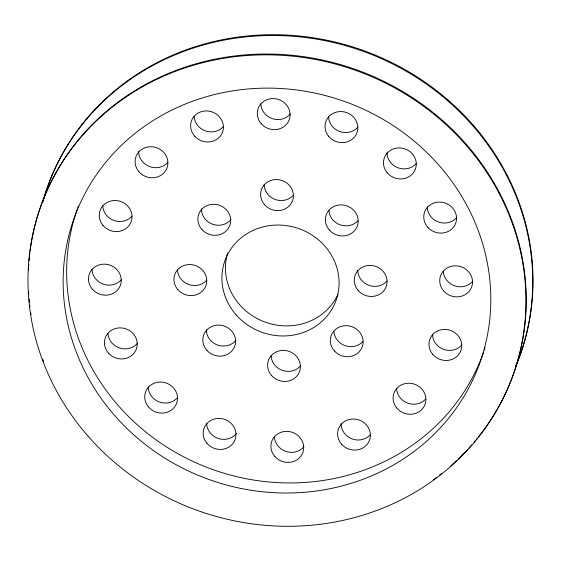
<?xml version="1.0" encoding="UTF-8"?>
<svg xmlns="http://www.w3.org/2000/svg" width="561" height="561" viewBox="0 0 561 561"><rect width="100%" height="100%" fill="white"/><g stroke="black" fill="none" stroke-linecap="round" stroke-linejoin="round"><path stroke-width="0.84" d="M42.973 201.441A250.795 233.818 19.3 0 1 361.431 49.796A250.795 233.818 19.3 0 1 515.356 367.125M42.692 202.248A250.795 233.818 19.3 0 1 360.709 50.448A250.795 233.818 19.3 0 1 515.419 367.132M30.056 251.293A250.795 233.818 19.3 0 1 348.507 67.054A250.795 233.818 19.3 0 1 500.342 403.604M499.935 404.362A250.795 233.818 19.3 0 1 492.495 417.075M492.032 417.805A250.795 233.818 19.3 0 1 478.414 436.886M477.32 438.246A250.795 233.818 19.3 0 1 476.219 439.593M475.111 440.932A250.795 233.818 19.3 0 1 473.989 442.264M471.71 444.908A250.795 233.818 19.3 0 1 468.8 448.162M467.622 449.452A250.795 233.818 19.3 0 1 458.435 458.814M456.528 460.623A250.795 233.818 19.3 0 1 450.28 466.282M441.325 473.701A250.795 233.818 19.3 0 1 439.354 475.237M436.703 477.25A250.795 233.818 19.3 0 1 433.337 479.718M43.604 361.487A250.795 233.818 19.3 0 1 42.713 359.131M31.044 314.679A250.795 233.818 19.3 0 1 30.771 312.94M29.943 306.867A250.795 233.818 19.3 0 1 29.733 305.128M29.453 302.519A250.795 233.818 19.3 0 1 29.116 299.041M28.779 294.679A250.795 233.818 19.3 0 1 28.569 291.194M28.45 270.311A250.795 233.818 19.3 0 1 28.779 264.238M29.046 260.774A250.795 233.818 19.3 0 1 29.845 253.011M337.96 294.301A59.01 55.02 19.3 0 1 264.582 321.902A59.01 55.02 19.3 0 1 227.647 253.025M387.062 280.998A16.521 15.406 19.3 0 1 368.991 285.36A16.521 15.406 19.3 0 1 357.785 270.542M461.766 345.022A16.521 15.406 19.3 0 1 443.688 349.377A16.521 15.406 19.3 0 1 432.489 334.559M472.692 281.222A16.521 15.406 19.3 0 1 454.705 285.851A16.521 15.406 19.3 0 1 443.267 271.187M456.871 217.289A16.521 15.406 19.3 0 1 438.485 222.023A16.521 15.406 19.3 0 1 427.279 206.714M416.122 163.686A16.521 15.406 19.3 0 1 397.959 167.767A16.521 15.406 19.3 0 1 386.999 152.795M357.862 220.838A16.521 15.406 19.3 0 1 340.113 224.835A16.521 15.406 19.3 0 1 328.928 210.508M293.417 195.151A16.521 15.406 19.3 0 1 275.339 199.513A16.521 15.406 19.3 0 1 264.133 184.695M357.827 127.165A16.521 15.406 19.3 0 1 339.749 131.519A16.521 15.406 19.3 0 1 328.55 116.695M290.261 113.988A16.521 15.406 19.3 0 1 272.267 118.616A16.521 15.406 19.3 0 1 260.83 103.953M223.082 126.891A16.521 15.406 19.3 0 1 205.333 130.881A16.521 15.406 19.3 0 1 194.148 116.548M167.739 162.508A16.521 15.406 19.3 0 1 149.584 166.589A16.521 15.406 19.3 0 1 138.623 151.61M230.999 219.491A16.521 15.406 19.3 0 1 212.612 224.232A16.521 15.406 19.3 0 1 201.406 208.923M206.75 280.142A16.521 15.406 19.3 0 1 188.678 284.504A16.521 15.406 19.3 0 1 177.472 269.687M235.943 340.296A16.521 15.406 19.3 0 1 217.549 345.029A16.521 15.406 19.3 0 1 206.343 329.728M300.401 365.989A16.521 15.406 19.3 0 1 282.323 370.351A16.521 15.406 19.3 0 1 271.117 355.534M362.806 341.635A16.521 15.406 19.3 0 1 345.05 345.632A16.521 15.406 19.3 0 1 333.865 331.306M425.743 399.011A16.521 15.406 19.3 0 1 407.581 403.093A16.521 15.406 19.3 0 1 396.62 388.114M370.078 434.992A16.521 15.406 19.3 0 1 351.838 438.8A16.521 15.406 19.3 0 1 341.116 423.674M303.866 446.787A16.521 15.406 19.3 0 1 285.872 451.416A16.521 15.406 19.3 0 1 274.441 436.753M236.588 433.232A16.521 15.406 19.3 0 1 218.39 438.513A16.521 15.406 19.3 0 1 206.7 423.52M177.367 397.833A16.521 15.406 19.3 0 1 159.205 401.914A16.521 15.406 19.3 0 1 148.244 386.936M137.557 343.108A16.521 15.406 19.3 0 1 119.661 348.009A16.521 15.406 19.3 0 1 107.985 333.507M121.428 279.553A16.521 15.406 19.3 0 1 103.441 284.182A16.521 15.406 19.3 0 1 92.004 269.518M132.038 216.125A16.521 15.406 19.3 0 1 113.96 220.48A16.521 15.406 19.3 0 1 102.761 205.663M483.484 352.546A215.389 200.81 19.3 0 1 214.057 469.999A215.389 200.81 19.3 0 1 76.962 210.038M77.516 208.454A215.389 200.81 19.3 0 1 78.379 206.083M485.104 347.771A215.389 200.81 19.3 0 1 484.311 350.162M87.972 436.072A250.795 233.818 19.3 0 0 511.856 378.444A250.795 233.818 19.3 0 0 231.09 57.194A250.795 233.818 19.3 0 0 87.972 436.072M109.711 409.663A215.389 200.81 19.3 0 0 475.987 372.806A215.389 200.81 19.3 0 0 245.22 89.234A215.389 200.81 19.3 0 0 109.711 409.663M236.027 314.735A59.01 55.02 19.3 0 0 335.766 301.18A59.01 55.02 19.3 0 0 269.708 225.585A59.01 55.02 19.3 0 0 236.027 314.735M358.044 290.325A16.521 15.406 19.3 0 0 386.045 286.937A16.521 15.406 19.3 0 0 367.883 265.521A16.521 15.406 19.3 0 0 358.044 290.325M432.748 354.342A16.521 15.406 19.3 0 0 460.749 350.962A16.521 15.406 19.3 0 0 442.594 329.538A16.521 15.406 19.3 0 0 432.748 354.342M443.681 290.921A16.521 15.406 19.3 0 0 471.605 287.12A16.521 15.406 19.3 0 0 453.106 265.956A16.521 15.406 19.3 0 0 443.681 290.921M427.875 227.366A16.521 15.406 19.3 0 0 455.714 223.152A16.521 15.406 19.3 0 0 436.879 202.255A16.521 15.406 19.3 0 0 427.875 227.366M387.097 172.627A16.521 15.406 19.3 0 0 415.175 169.667A16.521 15.406 19.3 0 0 397.363 147.992A16.521 15.406 19.3 0 0 387.097 172.627M329.503 230.185A16.521 15.406 19.3 0 0 357.343 225.957A16.521 15.406 19.3 0 0 338.5 205.067A16.521 15.406 19.3 0 0 329.503 230.185M264.392 204.477A16.521 15.406 19.3 0 0 292.4 201.09A16.521 15.406 19.3 0 0 274.231 179.674A16.521 15.406 19.3 0 0 264.392 204.477M328.809 136.477A16.521 15.406 19.3 0 0 356.81 133.104A16.521 15.406 19.3 0 0 338.655 111.681A16.521 15.406 19.3 0 0 328.809 136.477M261.244 123.686A16.521 15.406 19.3 0 0 289.174 119.893A16.521 15.406 19.3 0 0 270.675 98.729A16.521 15.406 19.3 0 0 261.244 123.686M194.723 136.225A16.521 15.406 19.3 0 0 222.563 132.01A16.521 15.406 19.3 0 0 203.727 111.113A16.521 15.406 19.3 0 0 194.723 136.225M138.721 171.449A16.521 15.406 19.3 0 0 166.799 168.489A16.521 15.406 19.3 0 0 148.988 146.814A16.521 15.406 19.3 0 0 138.721 171.449M202.002 229.582A16.521 15.406 19.3 0 0 229.842 225.354A16.521 15.406 19.3 0 0 210.999 204.456A16.521 15.406 19.3 0 0 202.002 229.582M177.732 289.469A16.521 15.406 19.3 0 0 205.733 286.082A16.521 15.406 19.3 0 0 187.57 264.666A16.521 15.406 19.3 0 0 177.732 289.469M206.939 350.38A16.521 15.406 19.3 0 0 234.779 346.151A16.521 15.406 19.3 0 0 215.936 325.261A16.521 15.406 19.3 0 0 206.939 350.38M271.377 375.316A16.521 15.406 19.3 0 0 299.385 371.929A16.521 15.406 19.3 0 0 281.215 350.513A16.521 15.406 19.3 0 0 271.377 375.316M334.44 350.983A16.521 15.406 19.3 0 0 362.28 346.761A16.521 15.406 19.3 0 0 343.437 325.864A16.521 15.406 19.3 0 0 334.44 350.983M396.718 407.945A16.521 15.406 19.3 0 0 424.796 404.993A16.521 15.406 19.3 0 0 406.984 383.317A16.521 15.406 19.3 0 0 396.718 407.945M341.712 444.326A16.521 15.406 19.3 0 0 369.552 440.112A16.521 15.406 19.3 0 0 350.723 419.214A16.521 15.406 19.3 0 0 341.712 444.326M274.855 456.486A16.521 15.406 19.3 0 0 302.779 452.685A16.521 15.406 19.3 0 0 284.28 431.521A16.521 15.406 19.3 0 0 274.855 456.486M206.96 443.309A16.521 15.406 19.3 0 0 234.961 439.929A16.521 15.406 19.3 0 0 216.805 418.506A16.521 15.406 19.3 0 0 206.96 443.309M148.342 406.767A16.521 15.406 19.3 0 0 176.42 403.815A16.521 15.406 19.3 0 0 158.609 382.139A16.521 15.406 19.3 0 0 148.342 406.767M108.561 353.185A16.521 15.406 19.3 0 0 136.4 348.97A16.521 15.406 19.3 0 0 117.565 328.066A16.521 15.406 19.3 0 0 108.561 353.185M92.418 289.252A16.521 15.406 19.3 0 0 120.342 285.458A16.521 15.406 19.3 0 0 101.85 264.294A16.521 15.406 19.3 0 0 92.418 289.252M103.021 225.445A16.521 15.406 19.3 0 0 131.022 222.065A16.521 15.406 19.3 0 0 112.866 200.642A16.521 15.406 19.3 0 0 103.021 225.445"/></g></svg>
